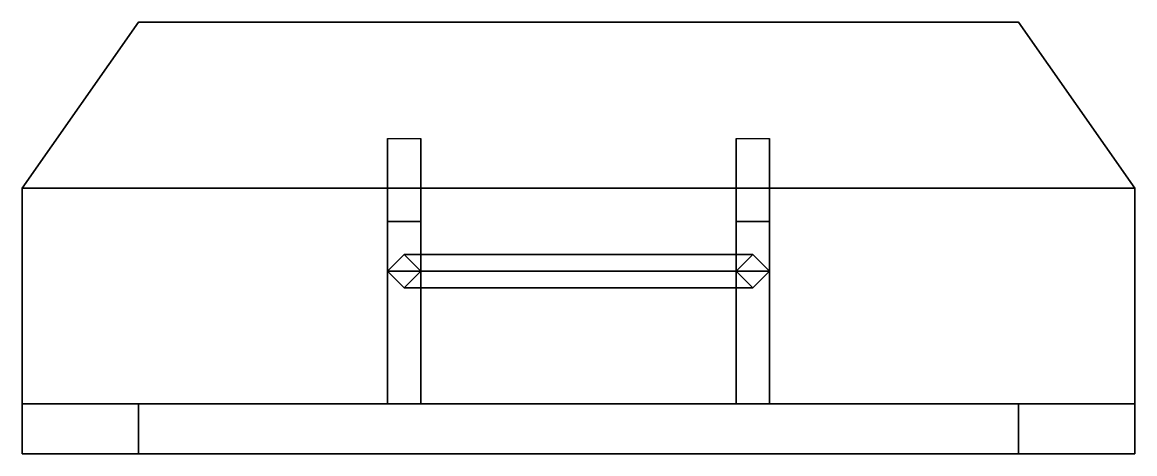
# Model space of a CAD drawing. Header units: millimetres. Extents: x -1.2 to 1.2, y -7.7 to 11.6.
# Drawn here: x -0.335 to 0.335, y -7.67 to -7.41 of the extents above; entities that cross this region are included whole.
import ezdxf

# ---------------------------------------------------------------- set-up
doc = ezdxf.new("R2010")
doc.units = ezdxf.units.MM
doc.layers.add('spade', color=4, linetype='Continuous')

msp = doc.modelspace()

# ---------------------------------------------------------------- linework, layer by layer
at = {"layer": 'spade'}
for points in [[(0.2650000000000007, -7.410000000000001, -0.3400000000000007), (0.3350000000000001, -7.510000000000001, -0.3400000000000007), (-0.334999999999999, -7.510000000000001, -0.3400000000000007), (-0.2649999999999996, -7.410000000000001, -0.3400000000000007)], [(-0.2649999999999996, -7.410000000000001, -0.3400000000000007), (-0.334999999999999, -7.510000000000001, -0.3400000000000007), (-0.334999999999999, -7.510000000000001, -0.3100000000000005), (-0.2649999999999996, -7.410000000000001, -0.3100000000000005)], [(-0.334999999999999, -7.510000000000001, -0.3100000000000005), (0.3350000000000001, -7.510000000000001, -0.3100000000000005), (0.2650000000000007, -7.410000000000001, -0.3100000000000005), (-0.2649999999999996, -7.410000000000001, -0.3100000000000005)], [(-0.2649999999999996, -7.410000000000001, -0.3100000000000005), (0.2650000000000007, -7.410000000000001, -0.3100000000000005), (0.2650000000000007, -7.410000000000001, -0.3400000000000007), (-0.2649999999999996, -7.410000000000001, -0.3400000000000007)], [(0.2650000000000007, -7.410000000000001, -0.3100000000000005), (0.3350000000000001, -7.510000000000001, -0.3100000000000005), (0.3350000000000001, -7.510000000000001, -0.3400000000000007), (0.2650000000000007, -7.410000000000001, -0.3400000000000007)], [(-0.1149999999999992, -7.530000000000001, -0.5000000000000009), (-0.1149999999999992, -7.640000000000001, -0.5000000000000009), (-0.1149999999999992, -7.640000000000001, -0.3400000000000007), (-0.1149999999999992, -7.48, -0.3400000000000007)], [(-0.09499999999999964, -7.48, -0.3400000000000007), (-0.09499999999999964, -7.530000000000001, -0.5000000000000009), (-0.1149999999999992, -7.530000000000001, -0.5000000000000009), (-0.1149999999999992, -7.48, -0.3400000000000007)], [(-0.09499999999999964, -7.640000000000001, -0.3400000000000007), (-0.09499999999999964, -7.640000000000001, -0.5000000000000009), (-0.09499999999999964, -7.530000000000001, -0.5000000000000009), (-0.09499999999999964, -7.48, -0.3400000000000007)], [(0.09500000000000075, -7.530000000000001, -0.5000000000000009), (0.09500000000000075, -7.640000000000001, -0.5000000000000009), (0.09500000000000075, -7.640000000000001, -0.3400000000000007), (0.09500000000000075, -7.48, -0.3400000000000007)], [(0.1150000000000012, -7.48, -0.3400000000000007), (0.1150000000000012, -7.530000000000001, -0.5000000000000009), (0.09500000000000075, -7.530000000000001, -0.5000000000000009), (0.09500000000000075, -7.48, -0.3400000000000007)], [(0.1150000000000003, -7.640000000000001, -0.3400000000000007), (0.1150000000000012, -7.640000000000001, -0.5000000000000009), (0.1150000000000012, -7.530000000000001, -0.5000000000000009), (0.1150000000000012, -7.48, -0.3400000000000007)], [(0.3350000000000001, -7.510000000000001, -0.3400000000000007), (0.3350000000000001, -7.640000000000001, -0.3400000000000007), (-0.334999999999999, -7.640000000000001, -0.3400000000000007), (-0.334999999999999, -7.510000000000001, -0.3400000000000007)], [(-0.334999999999999, -7.510000000000001, -0.3400000000000007), (-0.334999999999999, -7.640000000000001, -0.3400000000000007), (-0.334999999999999, -7.670000000000001, -0.3100000000000005), (-0.334999999999999, -7.510000000000001, -0.3100000000000005)], [(-0.334999999999999, -7.670000000000001, -0.3100000000000005), (0.3350000000000001, -7.670000000000001, -0.3100000000000005), (0.3350000000000001, -7.510000000000001, -0.3100000000000005), (-0.334999999999999, -7.510000000000001, -0.3100000000000005)], [(-0.334999999999999, -7.510000000000001, -0.3100000000000005), (0.3350000000000001, -7.510000000000001, -0.3100000000000005), (0.3350000000000001, -7.510000000000001, -0.3400000000000007), (-0.334999999999999, -7.510000000000001, -0.3400000000000007)], [(-0.334999999999999, -7.510000000000001, -0.3400000000000007), (0.3350000000000001, -7.510000000000001, -0.3400000000000007), (0.3350000000000001, -7.510000000000001, -0.3100000000000005), (-0.334999999999999, -7.510000000000001, -0.3100000000000005)], [(0.3350000000000001, -7.510000000000001, -0.3100000000000005), (0.3350000000000001, -7.670000000000001, -0.3100000000000005), (0.3350000000000001, -7.640000000000001, -0.3400000000000007), (0.3350000000000001, -7.510000000000001, -0.3400000000000007)], [(-0.09499999999999964, -7.530000000000001, -0.5000000000000009), (-0.09499999999999964, -7.640000000000001, -0.5000000000000009), (-0.1149999999999992, -7.640000000000001, -0.5000000000000009), (-0.1149999999999992, -7.530000000000001, -0.5000000000000009)], [(0.1150000000000012, -7.530000000000001, -0.5000000000000009), (0.1150000000000012, -7.640000000000001, -0.5000000000000009), (0.09500000000000075, -7.640000000000001, -0.5000000000000009), (0.09500000000000075, -7.530000000000001, -0.5000000000000009)], [(-0.1049999999999994, -7.55, -0.3100000000000014), (-0.1149999999999992, -7.56, -0.3100000000000014), (-0.1149999999999992, -7.56, -0.2500000000000018), (-0.1049999999999994, -7.55, -0.2600000000000016)], [(-0.1049999999999994, -7.55, -0.2600000000000016), (-0.1149999999999992, -7.56, -0.2500000000000018), (0.1150000000000012, -7.56, -0.2500000000000018), (0.1050000000000005, -7.55, -0.2600000000000016)], [(-0.09499999999999964, -7.56, -0.3100000000000014), (-0.1049999999999994, -7.55, -0.3100000000000014), (-0.1049999999999994, -7.55, -0.2600000000000016), (-0.09499999999999964, -7.56, -0.2700000000000014)], [(-0.09499999999999964, -7.56, -0.2700000000000022), (-0.1049999999999994, -7.55, -0.2600000000000016), (0.1050000000000005, -7.55, -0.2600000000000016), (0.09500000000000075, -7.56, -0.2700000000000022)], [(0.1050000000000005, -7.55, -0.3100000000000014), (0.09500000000000075, -7.56, -0.3100000000000014), (0.09500000000000075, -7.56, -0.2700000000000014), (0.1050000000000005, -7.55, -0.2600000000000016)], [(0.1150000000000012, -7.56, -0.3100000000000014), (0.1050000000000005, -7.55, -0.3100000000000014), (0.1050000000000005, -7.55, -0.2600000000000016), (0.1150000000000012, -7.56, -0.2500000000000018)], [(-0.1149999999999992, -7.56, -0.3100000000000014), (-0.1049999999999994, -7.57, -0.3100000000000014), (-0.1049999999999994, -7.57, -0.2600000000000016), (-0.1149999999999992, -7.56, -0.2500000000000018)], [(-0.1149999999999992, -7.56, -0.2500000000000018), (-0.1049999999999994, -7.57, -0.2600000000000016), (0.1050000000000005, -7.57, -0.2600000000000016), (0.1150000000000012, -7.56, -0.2500000000000018)], [(-0.1049999999999994, -7.57, -0.3100000000000014), (-0.09499999999999964, -7.56, -0.3100000000000014), (-0.09499999999999964, -7.56, -0.2700000000000014), (-0.1049999999999994, -7.57, -0.2600000000000016)], [(-0.1049999999999994, -7.57, -0.2600000000000016), (-0.09499999999999964, -7.56, -0.2700000000000022), (0.09500000000000075, -7.56, -0.2700000000000022), (0.1050000000000005, -7.57, -0.2600000000000016)], [(0.09500000000000075, -7.56, -0.3100000000000014), (0.1050000000000005, -7.57, -0.3100000000000014), (0.1050000000000005, -7.57, -0.2600000000000016), (0.09500000000000075, -7.56, -0.2700000000000014)], [(0.1050000000000005, -7.57, -0.3100000000000014), (0.1150000000000012, -7.56, -0.3100000000000014), (0.1150000000000012, -7.56, -0.2500000000000018), (0.1050000000000005, -7.57, -0.2600000000000016)], [(-0.2649999999999996, -7.670000000000001, -0.6000000000000005), (-0.334999999999999, -7.670000000000001, -0.5000000000000009), (-0.334999999999999, -7.640000000000001, -0.5000000000000009), (-0.2649999999999996, -7.640000000000001, -0.6000000000000005)], [(-0.334999999999999, -7.670000000000001, -0.5000000000000009), (0.3350000000000001, -7.670000000000001, -0.5000000000000009), (0.3350000000000001, -7.640000000000001, -0.5000000000000009), (-0.334999999999999, -7.640000000000001, -0.5000000000000009)], [(-0.334999999999999, -7.640000000000001, -0.5000000000000009), (0.3350000000000001, -7.640000000000001, -0.5000000000000009), (0.3350000000000001, -7.670000000000001, -0.5000000000000009), (-0.334999999999999, -7.670000000000001, -0.5000000000000009)], [(-0.334999999999999, -7.670000000000001, -0.5000000000000009), (-0.334999999999999, -7.670000000000001, -0.3100000000000005), (-0.334999999999999, -7.640000000000001, -0.3400000000000007), (-0.334999999999999, -7.640000000000001, -0.5000000000000009)], [(-0.334999999999999, -7.640000000000001, -0.5000000000000009), (0.3350000000000001, -7.640000000000001, -0.5000000000000009), (0.2650000000000007, -7.640000000000001, -0.6000000000000005), (-0.2649999999999996, -7.640000000000001, -0.6000000000000005)], [(-0.334999999999999, -7.640000000000001, -0.3400000000000007), (0.3350000000000001, -7.640000000000001, -0.3400000000000007), (0.3350000000000001, -7.640000000000001, -0.5000000000000009), (-0.334999999999999, -7.640000000000001, -0.5000000000000009)], [(-0.2649999999999996, -7.640000000000001, -0.6000000000000005), (0.2650000000000007, -7.640000000000001, -0.6000000000000005), (0.2650000000000007, -7.670000000000001, -0.6000000000000005), (-0.2649999999999996, -7.670000000000001, -0.6000000000000005)], [(0.2650000000000007, -7.640000000000001, -0.6000000000000005), (0.3350000000000001, -7.640000000000001, -0.5000000000000009), (0.3350000000000001, -7.670000000000001, -0.5000000000000009), (0.2650000000000007, -7.670000000000001, -0.6000000000000005)], [(0.3350000000000001, -7.640000000000001, -0.5000000000000009), (0.3350000000000001, -7.640000000000001, -0.3400000000000007), (0.3350000000000001, -7.670000000000001, -0.3100000000000005), (0.3350000000000001, -7.670000000000001, -0.5000000000000009)], [(0.2650000000000007, -7.670000000000001, -0.6000000000000005), (0.3350000000000001, -7.670000000000001, -0.5000000000000009), (-0.334999999999999, -7.670000000000001, -0.5000000000000009), (-0.2649999999999996, -7.670000000000001, -0.6000000000000005)], [(0.3350000000000001, -7.670000000000001, -0.5000000000000009), (0.3350000000000001, -7.670000000000001, -0.3100000000000005), (-0.334999999999999, -7.670000000000001, -0.3100000000000005), (-0.334999999999999, -7.670000000000001, -0.5000000000000009)]]:
    msp.add_3dface(points, dxfattribs=at)

doc.saveas('drawing.dxf')
